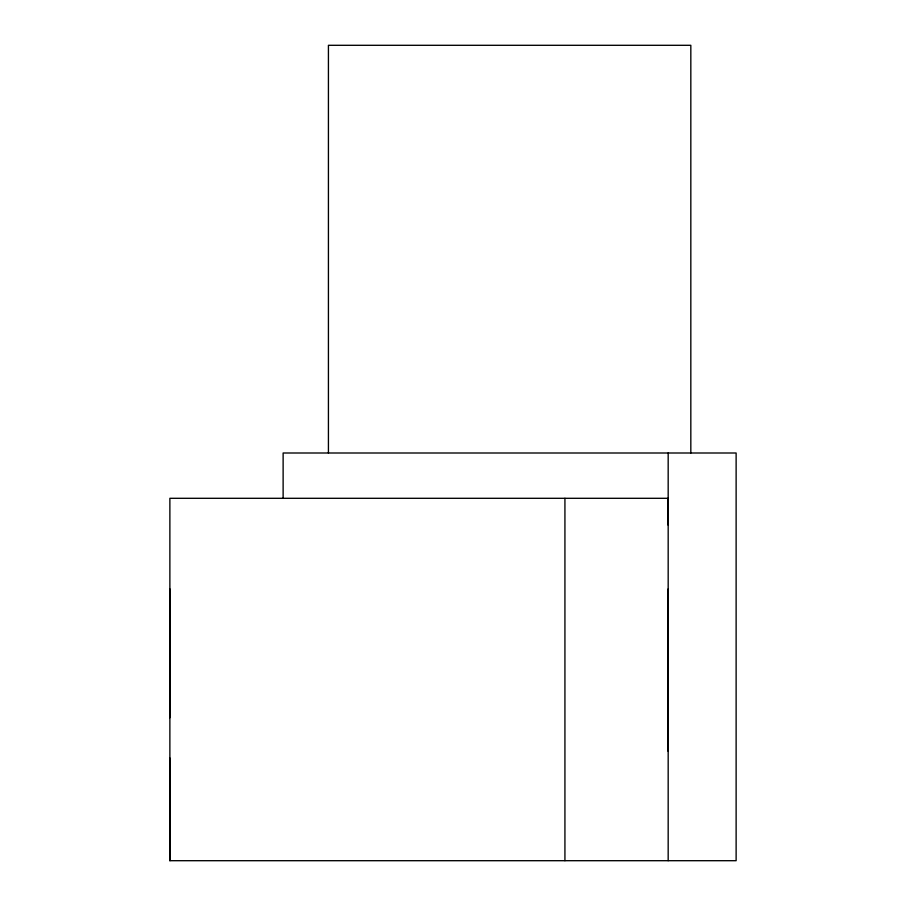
<?xml version="1.0" encoding="UTF-8"?>
<svg xmlns="http://www.w3.org/2000/svg" width="906" height="906" viewBox="0 0 906 906"><rect width="100%" height="100%" fill="white"/><g stroke="black" fill="none" stroke-linecap="round" stroke-linejoin="round"><path stroke-width="1.36" d="M283.125 498.3L283.125 453L736.125 453L736.125 860.7L169.875 860.7L169.875 588.889M328.425 453L328.425 45.3L690.825 45.3L690.825 453M668.175 751.425L668.175 588.889M668.175 525.197L668.175 453M668.175 860.7L668.175 498.3L169.875 498.3L169.875 717.722M564.925 498.3L564.925 860.7M169.875 757.971L169.875 860.7"/></g></svg>
